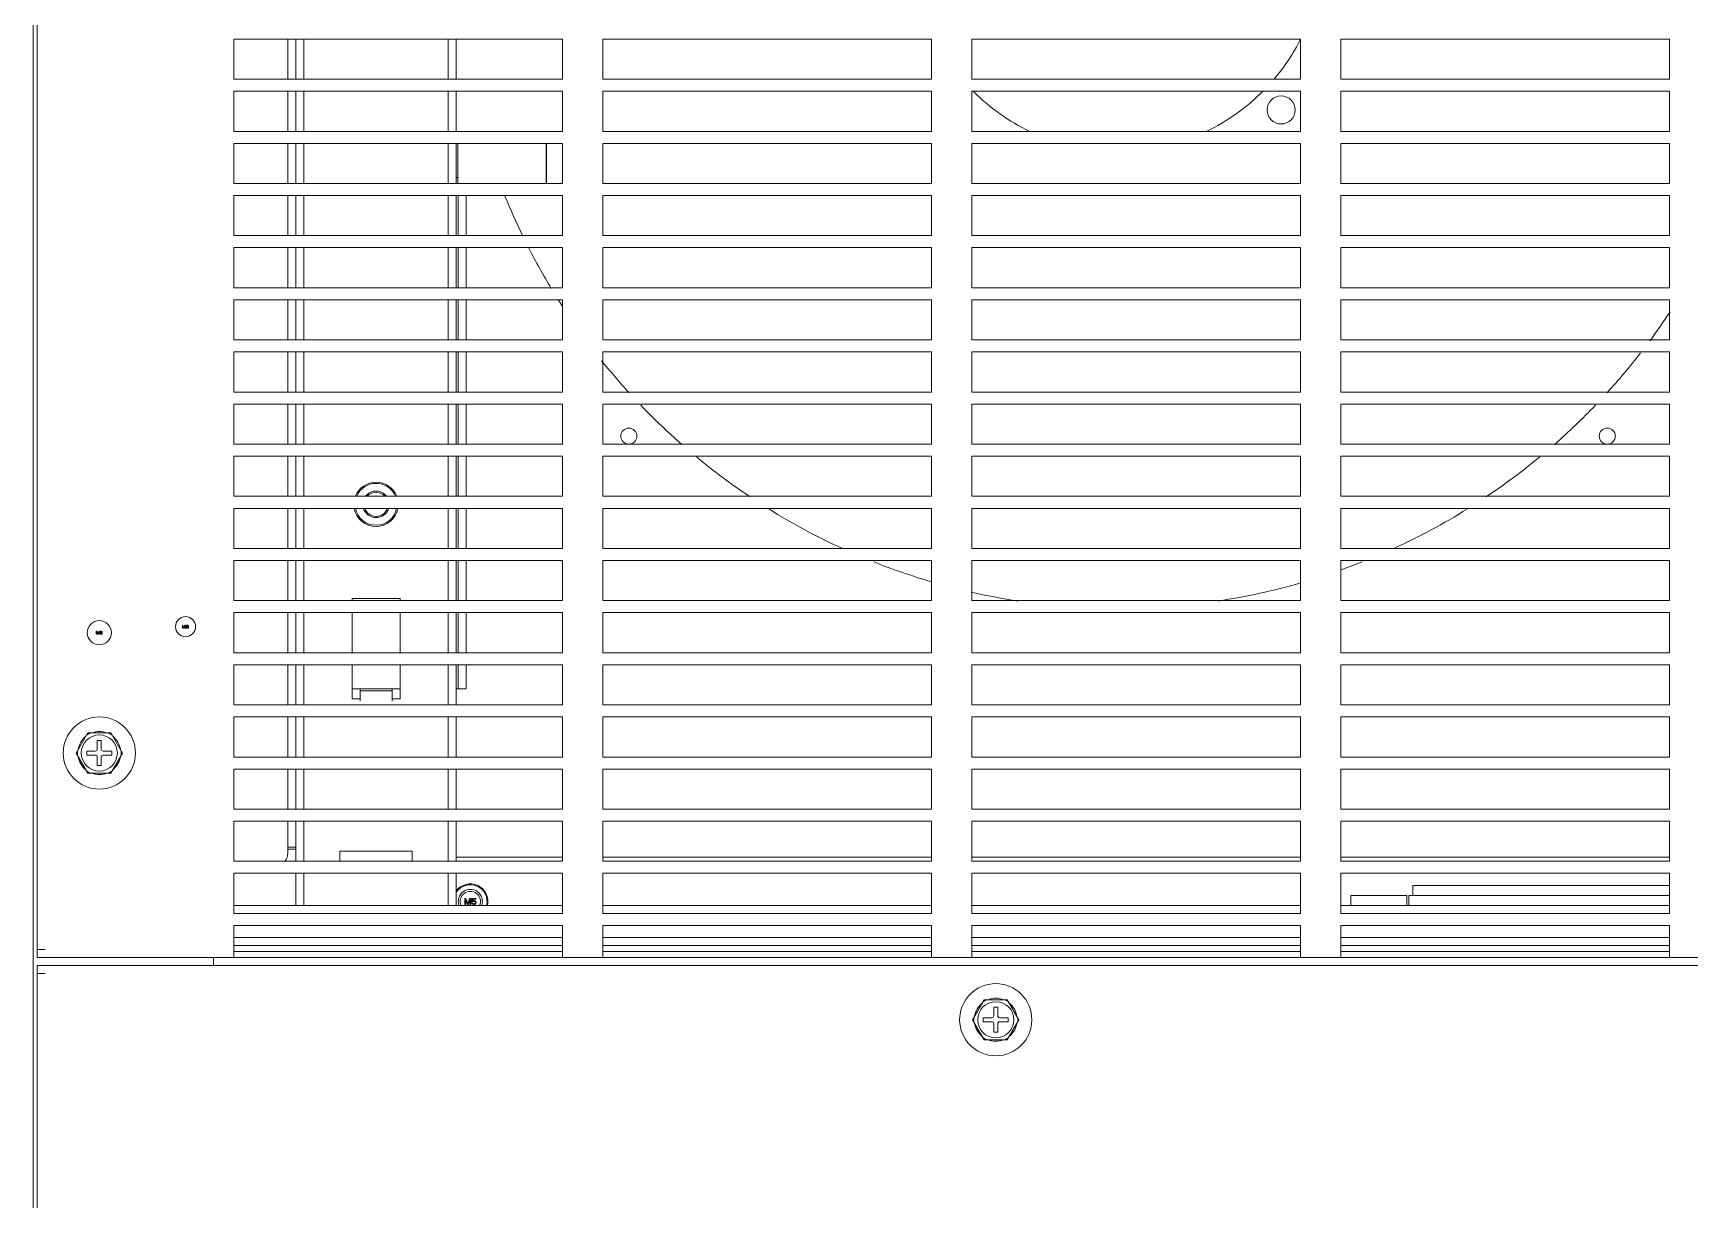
# Model space of a CAD drawing. Header units: inches. Extents: x -4705 to 38647, y 7098 to 31800.
# Drawn here: x 8090.4 to 8503.5, y 28841.1 to 29132.1 of the extents above; entities that cross this region are included whole.
import ezdxf

# ---------------------------------------------------------------- set-up
doc = ezdxf.new("R2010")
doc.units = ezdxf.units.IN
doc.header["$LTSCALE"] = 10
doc.header["$MEASUREMENT"] = 0
doc.layers.add('00_COMPONENTS', color=7, linetype='Continuous', lineweight=0)

msp = doc.modelspace()

# ---------------------------------------------------------------- linework, layer by layer
at = {"layer": '00_COMPONENTS', "color": 7, "linetype": 'Continuous'}
for p, q in [((8090.42, 27381.566), (8090.42, 29404.566)), ((8091.42, 28901.566), (8091.42, 29403.566)), ((8140.42, 29130.566), (8222.42, 29130.566)), ((8140.42, 29120.566), (8140.42, 29130.566)), ((8153.92, 29120.566), (8153.92, 29130.566)), ((8155.92, 29120.566), (8155.92, 29130.566)), ((8157.92, 29120.566), (8157.92, 29130.566)), ((8193.92, 29130.566), (8193.92, 29120.566)), ((8195.92, 29130.566), (8195.92, 29120.566)), ((8222.42, 29130.566), (8222.42, 29120.566)), ((8232.42, 29130.566), (8314.42, 29130.566)), ((8232.42, 29120.566), (8232.42, 29130.566)), ((8314.42, 29130.566), (8314.42, 29120.566)), ((8324.42, 29130.566), (8406.42, 29130.566)), ((8324.42, 29120.566), (8324.42, 29130.566)), ((8406.42, 29130.566), (8406.42, 29120.566)), ((8416.42, 29130.566), (8498.42, 29130.566)), ((8416.42, 29120.566), (8416.42, 29130.566)), ((8498.42, 29130.566), (8498.42, 29120.566)), ((8222.42, 29120.566), (8140.42, 29120.566)), ((8140.42, 29117.566), (8222.42, 29117.566)), ((8140.42, 29107.566), (8140.42, 29117.566)), ((8153.92, 29107.566), (8153.92, 29117.566)), ((8155.92, 29107.566), (8155.92, 29117.566)), ((8157.92, 29107.566), (8157.92, 29117.566)), ((8193.92, 29117.566), (8193.92, 29107.566)), ((8195.92, 29117.566), (8195.92, 29107.566)), ((8222.42, 29117.566), (8222.42, 29107.566)), ((8314.42, 29120.566), (8232.42, 29120.566)), ((8232.42, 29117.566), (8314.42, 29117.566)), ((8232.42, 29107.566), (8232.42, 29117.566)), ((8314.42, 29117.566), (8314.42, 29107.566)), ((8406.42, 29120.566), (8324.42, 29120.566)), ((8324.42, 29117.566), (8406.42, 29117.566)), ((8324.42, 29107.566), (8324.42, 29117.566)), ((8406.42, 29117.566), (8406.42, 29107.566)), ((8498.42, 29120.566), (8416.42, 29120.566)), ((8416.42, 29117.566), (8498.42, 29117.566)), ((8416.42, 29107.566), (8416.42, 29117.566)), ((8498.42, 29117.566), (8498.42, 29107.566)), ((8222.42, 29107.566), (8140.42, 29107.566)), ((8140.42, 29104.566), (8222.42, 29104.566)), ((8140.42, 29094.566), (8140.42, 29104.566)), ((8153.92, 29094.566), (8153.92, 29104.566)), ((8155.92, 29094.566), (8155.92, 29104.566)), ((8157.92, 29094.566), (8157.92, 29104.566)), ((8193.92, 29104.566), (8193.92, 29094.566)), ((8195.92, 29104.566), (8195.92, 29094.566)), ((8196.32, 29094.566), (8196.32, 29104.566)), ((8218.32, 29094.566), (8218.32, 29104.566)), ((8218.42, 29104.566), (8218.42, 29094.566)), ((8222.42, 29104.566), (8222.42, 29094.566)), ((8314.42, 29107.566), (8232.42, 29107.566)), ((8232.42, 29104.566), (8314.42, 29104.566)), ((8232.42, 29094.566), (8232.42, 29104.566)), ((8314.42, 29104.566), (8314.42, 29094.566)), ((8406.42, 29107.566), (8324.42, 29107.566)), ((8324.42, 29104.566), (8406.42, 29104.566)), ((8324.42, 29094.566), (8324.42, 29104.566)), ((8406.42, 29104.566), (8406.42, 29094.566)), ((8498.42, 29107.566), (8416.42, 29107.566)), ((8416.42, 29104.566), (8498.42, 29104.566)), ((8416.42, 29094.566), (8416.42, 29104.566)), ((8498.42, 29104.566), (8498.42, 29094.566)), ((8196.32, 29096.066), (8195.92, 29096.066)), ((8218.42, 29096.066), (8218.32, 29096.066)), ((8222.42, 29094.566), (8140.42, 29094.566)), ((8314.42, 29094.566), (8232.42, 29094.566)), ((8406.42, 29094.566), (8324.42, 29094.566)), ((8498.42, 29094.566), (8416.42, 29094.566)), ((8140.42, 29091.566), (8222.42, 29091.566)), ((8140.42, 29081.566), (8140.42, 29091.566)), ((8153.92, 29081.566), (8153.92, 29091.566)), ((8155.92, 29081.566), (8155.92, 29091.566)), ((8157.92, 29081.566), (8157.92, 29091.566)), ((8193.92, 29091.566), (8193.92, 29081.566)), ((8195.92, 29091.566), (8195.92, 29081.566)), ((8196.42, 29091.566), (8196.42, 29081.566)), ((8198.42, 29091.566), (8198.42, 29081.566)), ((8222.42, 29091.566), (8222.42, 29081.566)), ((8232.42, 29091.566), (8314.42, 29091.566)), ((8232.42, 29081.566), (8232.42, 29091.566)), ((8314.42, 29091.566), (8314.42, 29081.566)), ((8324.42, 29091.566), (8406.42, 29091.566)), ((8324.42, 29081.566), (8324.42, 29091.566)), ((8406.42, 29091.566), (8406.42, 29081.566)), ((8416.42, 29091.566), (8498.42, 29091.566)), ((8416.42, 29081.566), (8416.42, 29091.566)), ((8498.42, 29091.566), (8498.42, 29081.566)), ((8222.42, 29081.566), (8140.42, 29081.566)), ((8314.42, 29081.566), (8232.42, 29081.566)), ((8406.42, 29081.566), (8324.42, 29081.566)), ((8498.42, 29081.566), (8416.42, 29081.566)), ((8140.42, 29078.566), (8222.42, 29078.566)), ((8140.42, 29068.566), (8140.42, 29078.566)), ((8153.92, 29068.566), (8153.92, 29078.566)), ((8155.92, 29068.566), (8155.92, 29078.566)), ((8157.92, 29068.566), (8157.92, 29078.566)), ((8193.92, 29078.566), (8193.92, 29068.566)), ((8195.92, 29078.566), (8195.92, 29068.566)), ((8196.42, 29078.566), (8196.42, 29068.566)), ((8198.42, 29078.566), (8198.42, 29068.566)), ((8222.42, 29078.566), (8222.42, 29068.566)), ((8232.42, 29078.566), (8314.42, 29078.566)), ((8232.42, 29068.566), (8232.42, 29078.566)), ((8314.42, 29078.566), (8314.42, 29068.566)), ((8324.42, 29078.566), (8406.42, 29078.566)), ((8324.42, 29068.566), (8324.42, 29078.566)), ((8406.42, 29078.566), (8406.42, 29068.566)), ((8416.42, 29078.566), (8498.42, 29078.566)), ((8416.42, 29068.566), (8416.42, 29078.566)), ((8498.42, 29078.566), (8498.42, 29068.566)), ((8222.42, 29068.566), (8140.42, 29068.566)), ((8314.42, 29068.566), (8232.42, 29068.566)), ((8406.42, 29068.566), (8324.42, 29068.566)), ((8498.42, 29068.566), (8416.42, 29068.566)), ((8140.42, 29065.566), (8222.42, 29065.566)), ((8140.42, 29055.566), (8140.42, 29065.566)), ((8153.92, 29055.566), (8153.92, 29065.566)), ((8155.92, 29055.566), (8155.92, 29065.566)), ((8157.92, 29055.566), (8157.92, 29065.566)), ((8193.92, 29065.566), (8193.92, 29055.566)), ((8195.92, 29065.566), (8195.92, 29055.566)), ((8196.42, 29065.566), (8196.42, 29055.566)), ((8198.42, 29065.566), (8198.42, 29055.566)), ((8222.42, 29065.566), (8222.42, 29055.566)), ((8232.42, 29065.566), (8314.42, 29065.566)), ((8232.42, 29055.566), (8232.42, 29065.566)), ((8314.42, 29065.566), (8314.42, 29055.566)), ((8324.42, 29065.566), (8406.42, 29065.566)), ((8324.42, 29055.566), (8324.42, 29065.566)), ((8406.42, 29065.566), (8406.42, 29055.566)), ((8416.42, 29065.566), (8498.42, 29065.566)), ((8416.42, 29055.566), (8416.42, 29065.566)), ((8498.42, 29065.566), (8498.42, 29055.566)), ((8222.42, 29055.566), (8140.42, 29055.566)), ((8314.42, 29055.566), (8232.42, 29055.566)), ((8406.42, 29055.566), (8324.42, 29055.566)), ((8498.42, 29055.566), (8416.42, 29055.566)), ((8140.42, 29052.566), (8222.42, 29052.566)), ((8140.42, 29042.566), (8140.42, 29052.566)), ((8153.92, 29042.566), (8153.92, 29052.566)), ((8155.92, 29042.566), (8155.92, 29052.566)), ((8157.92, 29042.566), (8157.92, 29052.566)), ((8193.92, 29052.566), (8193.92, 29042.566)), ((8195.92, 29052.566), (8195.92, 29042.566)), ((8196.42, 29052.566), (8196.42, 29042.566)), ((8198.42, 29052.566), (8198.42, 29042.566)), ((8222.42, 29052.566), (8222.42, 29042.566)), ((8232.42, 29052.566), (8314.42, 29052.566)), ((8232.42, 29042.566), (8232.42, 29052.566)), ((8314.42, 29052.566), (8314.42, 29042.566)), ((8324.42, 29052.566), (8406.42, 29052.566)), ((8324.42, 29042.566), (8324.42, 29052.566)), ((8406.42, 29052.566), (8406.42, 29042.566)), ((8416.42, 29052.566), (8498.42, 29052.566)), ((8416.42, 29042.566), (8416.42, 29052.566)), ((8498.42, 29052.566), (8498.42, 29042.566)), ((8222.42, 29042.566), (8140.42, 29042.566)), ((8314.42, 29042.566), (8232.42, 29042.566)), ((8406.42, 29042.566), (8324.42, 29042.566)), ((8498.42, 29042.566), (8416.42, 29042.566)), ((8140.42, 29039.566), (8222.42, 29039.566)), ((8140.42, 29029.566), (8140.42, 29039.566)), ((8153.92, 29029.566), (8153.92, 29039.566)), ((8155.92, 29029.566), (8155.92, 29039.566)), ((8157.92, 29029.566), (8157.92, 29039.566)), ((8193.92, 29039.566), (8193.92, 29029.566)), ((8195.92, 29039.566), (8195.92, 29029.566)), ((8196.42, 29039.566), (8196.42, 29029.566)), ((8198.42, 29039.566), (8198.42, 29029.566)), ((8222.42, 29039.566), (8222.42, 29029.566)), ((8232.42, 29039.566), (8314.42, 29039.566)), ((8232.42, 29029.566), (8232.42, 29039.566)), ((8314.42, 29039.566), (8314.42, 29029.566)), ((8324.42, 29039.566), (8406.42, 29039.566)), ((8324.42, 29029.566), (8324.42, 29039.566)), ((8406.42, 29039.566), (8406.42, 29029.566)), ((8416.42, 29039.566), (8498.42, 29039.566)), ((8416.42, 29029.566), (8416.42, 29039.566)), ((8498.42, 29039.566), (8498.42, 29029.566)), ((8222.42, 29029.566), (8140.42, 29029.566)), ((8140.42, 29026.566), (8222.42, 29026.566)), ((8140.42, 29016.566), (8140.42, 29026.566)), ((8153.92, 29016.566), (8153.92, 29026.566)), ((8155.92, 29016.566), (8155.92, 29026.566)), ((8157.92, 29016.566), (8157.92, 29026.566)), ((8193.92, 29026.566), (8193.92, 29016.566)), ((8195.92, 29026.566), (8195.92, 29016.566)), ((8196.42, 29026.566), (8196.42, 29016.566)), ((8198.42, 29026.566), (8198.42, 29016.566)), ((8222.42, 29026.566), (8222.42, 29016.566)), ((8314.42, 29029.566), (8232.42, 29029.566)), ((8232.42, 29026.566), (8314.42, 29026.566)), ((8232.42, 29016.566), (8232.42, 29026.566)), ((8314.42, 29026.566), (8314.42, 29016.566)), ((8406.42, 29029.566), (8324.42, 29029.566)), ((8324.42, 29026.566), (8406.42, 29026.566)), ((8324.42, 29016.566), (8324.42, 29026.566)), ((8406.42, 29026.566), (8406.42, 29016.566)), ((8498.42, 29029.566), (8416.42, 29029.566)), ((8416.42, 29026.566), (8498.42, 29026.566)), ((8416.42, 29016.566), (8416.42, 29026.566)), ((8498.42, 29026.566), (8498.42, 29016.566)), ((8222.42, 29016.566), (8140.42, 29016.566)), ((8140.42, 29013.566), (8222.42, 29013.566)), ((8140.42, 29003.566), (8140.42, 29013.566)), ((8153.92, 29003.566), (8153.92, 29013.566)), ((8155.92, 29003.566), (8155.92, 29013.566)), ((8157.92, 29003.566), (8157.92, 29013.566)), ((8193.92, 29013.566), (8193.92, 29003.566)), ((8195.92, 29013.566), (8195.92, 29003.566)), ((8196.42, 29013.566), (8196.42, 29003.566)), ((8198.42, 29013.566), (8198.42, 29003.566)), ((8222.42, 29013.566), (8222.42, 29003.566)), ((8314.42, 29016.566), (8232.42, 29016.566)), ((8232.42, 29013.566), (8314.42, 29013.566)), ((8232.42, 29003.566), (8232.42, 29013.566)), ((8314.42, 29013.566), (8314.42, 29003.566)), ((8406.42, 29016.566), (8324.42, 29016.566)), ((8324.42, 29013.566), (8406.42, 29013.566)), ((8324.42, 29003.566), (8324.42, 29013.566)), ((8406.42, 29013.566), (8406.42, 29003.566)), ((8498.42, 29016.566), (8416.42, 29016.566)), ((8416.42, 29013.566), (8498.42, 29013.566)), ((8416.42, 29003.566), (8416.42, 29013.566)), ((8498.42, 29013.566), (8498.42, 29003.566)), ((8222.42, 29003.566), (8140.42, 29003.566)), ((8314.42, 29003.566), (8232.42, 29003.566)), ((8406.42, 29003.566), (8324.42, 29003.566)), ((8498.42, 29003.566), (8416.42, 29003.566)), ((8140.42, 29000.566), (8222.42, 29000.566)), ((8140.42, 28990.566), (8140.42, 29000.566)), ((8153.92, 28990.566), (8153.92, 29000.566)), ((8155.92, 28990.566), (8155.92, 29000.566)), ((8157.92, 28990.566), (8157.92, 29000.566)), ((8193.92, 29000.566), (8193.92, 28990.566)), ((8195.92, 29000.566), (8195.92, 28990.566)), ((8196.42, 29000.566), (8196.42, 28990.566)), ((8198.42, 29000.566), (8198.42, 28990.566)), ((8222.42, 29000.566), (8222.42, 28990.566)), ((8232.42, 29000.566), (8314.42, 29000.566)), ((8232.42, 28990.566), (8232.42, 29000.566)), ((8314.42, 29000.566), (8314.42, 28990.566)), ((8324.42, 29000.566), (8406.42, 29000.566)), ((8324.42, 28990.566), (8324.42, 29000.566)), ((8406.42, 29000.566), (8406.42, 28990.566)), ((8416.42, 29000.566), (8498.42, 29000.566)), ((8416.42, 28990.566), (8416.42, 29000.566)), ((8498.42, 29000.566), (8498.42, 28990.566)), ((8222.42, 28990.566), (8140.42, 28990.566)), ((8181.92, 28991.066), (8169.92, 28991.066)), ((8169.92, 28991.066), (8169.92, 28990.566)), ((8181.92, 28990.566), (8181.92, 28991.066)), ((8314.42, 28990.566), (8232.42, 28990.566)), ((8406.42, 28990.566), (8324.42, 28990.566)), ((8498.42, 28990.566), (8416.42, 28990.566)), ((8127.77, 28984.466), (8127.62, 28984.466)), ((8127.62, 28984.466), (8127.62, 28983.666)), ((8128.02, 28983.751), (8127.77, 28984.466)), ((8128.27, 28984.466), (8128.02, 28983.751)), ((8128.42, 28984.466), (8128.27, 28984.466)), ((8128.42, 28983.666), (8128.42, 28984.466)), ((8128.653, 28984.397), (8128.603, 28984.329)), ((8128.736, 28984.449), (8128.653, 28984.397)), ((8128.703, 28984.329), (8128.753, 28984.363)), ((8128.82, 28984.466), (8128.736, 28984.449)), ((8128.753, 28984.363), (8128.803, 28984.38)), ((8128.803, 28984.38), (8128.903, 28984.38)), ((8128.886, 28984.466), (8128.82, 28984.466)), ((8128.97, 28984.449), (8128.886, 28984.466)), ((8128.903, 28984.38), (8128.953, 28984.363)), ((8128.953, 28984.363), (8129.003, 28984.329)), ((8129.053, 28984.397), (8128.97, 28984.449)), ((8129.103, 28984.329), (8129.053, 28984.397)), ((8140.42, 28987.566), (8222.42, 28987.566)), ((8140.42, 28977.566), (8140.42, 28987.566)), ((8153.92, 28977.566), (8153.92, 28987.566)), ((8155.92, 28977.566), (8155.92, 28987.566)), ((8157.92, 28977.566), (8157.92, 28987.566)), ((8169.92, 28987.566), (8169.92, 28977.566)), ((8181.92, 28977.566), (8181.92, 28987.566)), ((8193.92, 28987.566), (8193.92, 28977.566)), ((8195.92, 28987.566), (8195.92, 28977.566)), ((8196.42, 28987.566), (8196.42, 28977.566)), ((8198.42, 28987.566), (8198.42, 28977.566)), ((8222.42, 28987.566), (8222.42, 28977.566)), ((8232.42, 28987.566), (8314.42, 28987.566)), ((8232.42, 28977.566), (8232.42, 28987.566)), ((8314.42, 28987.566), (8314.42, 28977.566)), ((8324.42, 28987.566), (8406.42, 28987.566)), ((8324.42, 28977.566), (8324.42, 28987.566)), ((8406.42, 28987.566), (8406.42, 28977.566)), ((8416.42, 28987.566), (8498.42, 28987.566)), ((8416.42, 28977.566), (8416.42, 28987.566)), ((8498.42, 28987.566), (8498.42, 28977.566)), ((8106.27, 28982.966), (8106.12, 28982.966)), ((8106.12, 28982.966), (8106.12, 28982.166)), ((8106.12, 28982.166), (8106.22, 28982.166)), ((8106.22, 28982.166), (8106.22, 28982.795)), ((8106.22, 28982.795), (8106.453, 28982.166)), ((8106.52, 28982.251), (8106.27, 28982.966)), ((8106.453, 28982.166), (8106.586, 28982.166)), ((8106.77, 28982.966), (8106.52, 28982.251)), ((8106.586, 28982.166), (8106.82, 28982.795)), ((8106.92, 28982.966), (8106.77, 28982.966)), ((8106.82, 28982.795), (8106.82, 28982.166)), ((8106.82, 28982.166), (8106.92, 28982.166)), ((8106.92, 28982.166), (8106.92, 28982.966)), ((8107.07, 28982.744), (8107.053, 28982.625)), ((8107.053, 28982.625), (8107.053, 28982.506)), ((8107.053, 28982.506), (8107.07, 28982.387)), ((8107.103, 28982.829), (8107.07, 28982.744)), ((8107.07, 28982.387), (8107.103, 28982.302)), ((8107.153, 28982.897), (8107.103, 28982.829)), ((8107.103, 28982.302), (8107.153, 28982.234)), ((8107.136, 28982.625), (8107.153, 28982.727)), ((8107.236, 28982.659), (8107.136, 28982.591)), ((8107.136, 28982.591), (8107.136, 28982.625)), ((8107.236, 28982.949), (8107.153, 28982.897)), ((8107.153, 28982.727), (8107.17, 28982.778)), ((8107.153, 28982.455), (8107.17, 28982.506)), ((8107.153, 28982.404), (8107.153, 28982.455)), ((8107.17, 28982.353), (8107.153, 28982.404)), ((8107.153, 28982.234), (8107.236, 28982.183)), ((8107.17, 28982.778), (8107.203, 28982.829)), ((8107.17, 28982.506), (8107.203, 28982.54)), ((8107.203, 28982.302), (8107.17, 28982.353)), ((8107.203, 28982.829), (8107.253, 28982.863)), ((8107.203, 28982.54), (8107.253, 28982.574)), ((8107.253, 28982.268), (8107.203, 28982.302)), ((8107.32, 28982.966), (8107.236, 28982.949)), ((8107.32, 28982.676), (8107.236, 28982.659)), ((8107.236, 28982.183), (8107.32, 28982.166)), ((8107.253, 28982.863), (8107.303, 28982.88)), ((8107.253, 28982.574), (8107.303, 28982.591)), ((8107.303, 28982.251), (8107.253, 28982.268)), ((8107.303, 28982.88), (8107.403, 28982.88)), ((8107.303, 28982.591), (8107.42, 28982.591)), ((8107.42, 28982.251), (8107.303, 28982.251)), ((8107.386, 28982.966), (8107.32, 28982.966)), ((8107.403, 28982.676), (8107.32, 28982.676)), ((8107.32, 28982.166), (8107.403, 28982.166)), ((8107.47, 28982.949), (8107.386, 28982.966)), ((8107.403, 28982.88), (8107.453, 28982.863)), ((8107.486, 28982.659), (8107.403, 28982.676)), ((8107.403, 28982.166), (8107.486, 28982.183)), ((8107.42, 28982.591), (8107.47, 28982.574)), ((8107.47, 28982.268), (8107.42, 28982.251)), ((8107.453, 28982.863), (8107.503, 28982.829)), ((8107.553, 28982.897), (8107.47, 28982.949)), ((8107.47, 28982.574), (8107.52, 28982.54)), ((8107.52, 28982.302), (8107.47, 28982.268)), ((8107.57, 28982.608), (8107.486, 28982.659)), ((8107.486, 28982.183), (8107.57, 28982.234)), ((8107.503, 28982.829), (8107.536, 28982.778)), ((8107.52, 28982.54), (8107.553, 28982.506)), ((8107.553, 28982.353), (8107.52, 28982.302)), ((8107.536, 28982.778), (8107.62, 28982.778)), ((8107.603, 28982.829), (8107.553, 28982.897)), ((8107.553, 28982.506), (8107.57, 28982.455)), ((8107.57, 28982.404), (8107.553, 28982.353)), ((8107.62, 28982.557), (8107.57, 28982.608)), ((8107.57, 28982.455), (8107.57, 28982.404)), ((8107.57, 28982.234), (8107.62, 28982.302)), ((8107.62, 28982.778), (8107.603, 28982.829)), ((8107.653, 28982.472), (8107.62, 28982.557)), ((8107.62, 28982.302), (8107.653, 28982.387)), ((8107.653, 28982.387), (8107.653, 28982.472)), ((8127.62, 28983.666), (8127.72, 28983.666)), ((8127.72, 28983.666), (8127.72, 28984.295)), ((8127.72, 28984.295), (8127.953, 28983.666)), ((8127.953, 28983.666), (8128.086, 28983.666)), ((8128.086, 28983.666), (8128.32, 28984.295)), ((8128.32, 28984.295), (8128.32, 28983.666)), ((8128.32, 28983.666), (8128.42, 28983.666)), ((8128.57, 28984.244), (8128.553, 28984.125)), ((8128.553, 28984.125), (8128.553, 28984.006)), ((8128.553, 28984.006), (8128.57, 28983.887)), ((8128.603, 28984.329), (8128.57, 28984.244)), ((8128.57, 28983.887), (8128.603, 28983.802)), ((8128.603, 28983.802), (8128.653, 28983.734)), ((8128.636, 28984.125), (8128.653, 28984.227)), ((8128.736, 28984.159), (8128.636, 28984.091)), ((8128.636, 28984.091), (8128.636, 28984.125)), ((8128.653, 28984.227), (8128.67, 28984.278)), ((8128.653, 28983.955), (8128.67, 28984.006)), ((8128.653, 28983.904), (8128.653, 28983.955)), ((8128.67, 28983.853), (8128.653, 28983.904)), ((8128.653, 28983.734), (8128.736, 28983.683)), ((8128.67, 28984.278), (8128.703, 28984.329)), ((8128.67, 28984.006), (8128.703, 28984.04)), ((8128.703, 28983.802), (8128.67, 28983.853)), ((8128.703, 28984.04), (8128.753, 28984.074)), ((8128.753, 28983.768), (8128.703, 28983.802)), ((8128.82, 28984.176), (8128.736, 28984.159)), ((8128.736, 28983.683), (8128.82, 28983.666)), ((8128.753, 28984.074), (8128.803, 28984.091)), ((8128.803, 28983.751), (8128.753, 28983.768)), ((8128.803, 28984.091), (8128.92, 28984.091)), ((8128.92, 28983.751), (8128.803, 28983.751)), ((8128.903, 28984.176), (8128.82, 28984.176)), ((8128.82, 28983.666), (8128.903, 28983.666)), ((8128.986, 28984.159), (8128.903, 28984.176)), ((8128.903, 28983.666), (8128.986, 28983.683)), ((8128.92, 28984.091), (8128.97, 28984.074)), ((8128.97, 28983.768), (8128.92, 28983.751)), ((8128.97, 28984.074), (8129.02, 28984.04)), ((8129.02, 28983.802), (8128.97, 28983.768)), ((8129.07, 28984.108), (8128.986, 28984.159)), ((8128.986, 28983.683), (8129.07, 28983.734)), ((8129.003, 28984.329), (8129.036, 28984.278)), ((8129.02, 28984.04), (8129.053, 28984.006)), ((8129.053, 28983.853), (8129.02, 28983.802)), ((8129.036, 28984.278), (8129.12, 28984.278)), ((8129.053, 28984.006), (8129.07, 28983.955)), ((8129.07, 28983.904), (8129.053, 28983.853)), ((8129.12, 28984.057), (8129.07, 28984.108)), ((8129.07, 28983.955), (8129.07, 28983.904)), ((8129.07, 28983.734), (8129.12, 28983.802)), ((8129.12, 28984.278), (8129.103, 28984.329)), ((8129.153, 28983.972), (8129.12, 28984.057)), ((8129.12, 28983.802), (8129.153, 28983.887)), ((8129.153, 28983.887), (8129.153, 28983.972)), ((8222.42, 28977.566), (8140.42, 28977.566)), ((8314.42, 28977.566), (8232.42, 28977.566)), ((8406.42, 28977.566), (8324.42, 28977.566)), ((8498.42, 28977.566), (8416.42, 28977.566)), ((8140.42, 28974.566), (8222.42, 28974.566)), ((8140.42, 28964.566), (8140.42, 28974.566)), ((8153.92, 28964.566), (8153.92, 28974.566)), ((8155.92, 28964.566), (8155.92, 28974.566)), ((8157.92, 28964.566), (8157.92, 28974.566)), ((8169.92, 28974.566), (8169.92, 28966.066)), ((8181.92, 28966.066), (8181.92, 28974.566)), ((8193.92, 28974.566), (8193.92, 28964.566)), ((8195.92, 28974.566), (8195.92, 28964.566)), ((8196.42, 28968.566), (8196.42, 28974.566)), ((8198.42, 28974.566), (8198.42, 28968.566)), ((8222.42, 28974.566), (8222.42, 28964.566)), ((8232.42, 28974.566), (8314.42, 28974.566)), ((8232.42, 28964.566), (8232.42, 28974.566)), ((8314.42, 28974.566), (8314.42, 28964.566)), ((8324.42, 28974.566), (8406.42, 28974.566)), ((8324.42, 28964.566), (8324.42, 28974.566)), ((8406.42, 28974.566), (8406.42, 28964.566)), ((8416.42, 28974.566), (8498.42, 28974.566)), ((8416.42, 28964.566), (8416.42, 28974.566)), ((8498.42, 28974.566), (8498.42, 28964.566)), ((8181.92, 28968.566), (8169.92, 28968.566)), ((8171.92, 28965.566), (8171.92, 28968.566)), ((8179.92, 28968.066), (8171.92, 28968.066)), ((8179.92, 28965.566), (8179.92, 28968.566)), ((8196.42, 28968.566), (8195.92, 28968.566)), ((8196.42, 28968.566), (8198.42, 28968.566)), ((8222.42, 28964.566), (8140.42, 28964.566)), ((8169.92, 28966.066), (8171.92, 28966.066)), ((8179.92, 28966.066), (8181.92, 28966.066)), ((8314.42, 28964.566), (8232.42, 28964.566)), ((8406.42, 28964.566), (8324.42, 28964.566)), ((8498.42, 28964.566), (8416.42, 28964.566)), ((8140.42, 28961.566), (8222.42, 28961.566)), ((8140.42, 28951.566), (8140.42, 28961.566)), ((8153.92, 28951.566), (8153.92, 28961.566)), ((8155.92, 28951.566), (8155.92, 28961.566)), ((8157.92, 28951.566), (8157.92, 28961.566)), ((8193.92, 28961.566), (8193.92, 28951.566)), ((8195.92, 28961.566), (8195.92, 28951.566)), ((8222.42, 28951.566), (8222.42, 28961.566)), ((8232.42, 28961.566), (8314.42, 28961.566)), ((8232.42, 28951.566), (8232.42, 28961.566)), ((8314.42, 28951.566), (8314.42, 28961.566)), ((8324.42, 28961.566), (8406.42, 28961.566)), ((8324.42, 28951.566), (8324.42, 28961.566)), ((8406.42, 28951.566), (8406.42, 28961.566)), ((8416.42, 28961.566), (8498.42, 28961.566)), ((8416.42, 28951.566), (8416.42, 28961.566)), ((8498.42, 28951.566), (8498.42, 28961.566)), ((8104.033, 28957.566), (8101.146, 28952.566)), ((8109.807, 28957.566), (8104.033, 28957.566)), ((8107.42, 28955.666), (8106.42, 28955.666)), ((8106.42, 28955.666), (8106.42, 28953.566)), ((8107.42, 28953.566), (8107.42, 28955.666)), ((8112.693, 28952.566), (8109.807, 28957.566)), ((8101.146, 28952.566), (8104.033, 28947.566)), ((8105.92, 28953.066), (8103.82, 28953.066)), ((8103.82, 28953.066), (8103.82, 28952.066)), ((8103.82, 28952.066), (8105.92, 28952.066)), ((8106.42, 28951.566), (8106.42, 28949.466)), ((8107.42, 28949.466), (8107.42, 28951.566)), ((8110.02, 28953.066), (8107.92, 28953.066)), ((8107.92, 28952.066), (8110.02, 28952.066)), ((8109.807, 28947.566), (8112.693, 28952.566)), ((8110.02, 28952.066), (8110.02, 28953.066)), ((8222.42, 28951.566), (8140.42, 28951.566)), ((8314.42, 28951.566), (8232.42, 28951.566)), ((8406.42, 28951.566), (8324.42, 28951.566)), ((8498.42, 28951.566), (8416.42, 28951.566)), ((8104.033, 28947.566), (8109.807, 28947.566)), ((8106.42, 28949.466), (8107.42, 28949.466)), ((8140.42, 28948.566), (8222.42, 28948.566)), ((8140.42, 28938.566), (8140.42, 28948.566)), ((8153.92, 28938.566), (8153.92, 28948.566)), ((8155.92, 28938.566), (8155.92, 28948.566)), ((8157.92, 28938.566), (8157.92, 28948.566)), ((8193.92, 28948.566), (8193.92, 28938.566)), ((8195.92, 28948.566), (8195.92, 28938.566)), ((8222.42, 28948.566), (8222.42, 28938.566)), ((8232.42, 28948.566), (8314.42, 28948.566)), ((8232.42, 28938.566), (8232.42, 28948.566)), ((8314.42, 28948.566), (8314.42, 28938.566)), ((8324.42, 28948.566), (8406.42, 28948.566)), ((8324.42, 28938.566), (8324.42, 28948.566)), ((8406.42, 28948.566), (8406.42, 28938.566)), ((8416.42, 28948.566), (8498.42, 28948.566)), ((8416.42, 28938.566), (8416.42, 28948.566)), ((8498.42, 28948.566), (8498.42, 28938.566)), ((8222.42, 28938.566), (8140.42, 28938.566)), ((8140.42, 28935.566), (8222.42, 28935.566)), ((8140.42, 28925.566), (8140.42, 28935.566)), ((8153.92, 28927.566), (8153.92, 28935.566)), ((8155.92, 28925.566), (8155.92, 28935.566)), ((8157.92, 28925.566), (8157.92, 28935.566)), ((8193.92, 28935.566), (8193.92, 28925.566)), ((8195.92, 28935.566), (8195.92, 28925.566)), ((8222.42, 28935.566), (8222.42, 28925.566)), ((8314.42, 28938.566), (8232.42, 28938.566)), ((8232.42, 28935.566), (8314.42, 28935.566)), ((8232.42, 28925.566), (8232.42, 28935.566)), ((8314.42, 28935.566), (8314.42, 28925.566)), ((8406.42, 28938.566), (8324.42, 28938.566)), ((8324.42, 28935.566), (8406.42, 28935.566)), ((8324.42, 28925.566), (8324.42, 28935.566)), ((8406.42, 28935.566), (8406.42, 28925.566)), ((8498.42, 28938.566), (8416.42, 28938.566)), ((8416.42, 28935.566), (8498.42, 28935.566)), ((8416.42, 28925.566), (8416.42, 28935.566)), ((8498.42, 28935.566), (8498.42, 28925.566)), ((8153.92, 28929.066), (8155.92, 28929.066)), ((8155.92, 28928.566), (8153.92, 28928.566)), ((8184.92, 28928.066), (8166.92, 28928.066)), ((8166.92, 28925.566), (8166.92, 28928.066)), ((8184.92, 28925.566), (8184.92, 28928.066)), ((8195.92, 28926.566), (8222.42, 28926.566)), ((8232.42, 28926.566), (8314.42, 28926.566)), ((8324.42, 28926.566), (8406.42, 28926.566)), ((8416.42, 28926.566), (8498.42, 28926.566)), ((8222.42, 28925.566), (8140.42, 28925.566)), ((8140.42, 28922.566), (8222.42, 28922.566)), ((8140.42, 28912.566), (8140.42, 28922.566)), ((8155.92, 28914.566), (8155.92, 28922.566)), ((8157.92, 28914.566), (8157.92, 28922.566)), ((8193.92, 28922.566), (8193.92, 28914.566)), ((8195.92, 28922.566), (8195.92, 28914.566)), ((8222.42, 28922.566), (8222.42, 28912.566)), ((8314.42, 28925.566), (8232.42, 28925.566)), ((8232.42, 28922.566), (8314.42, 28922.566)), ((8232.42, 28912.566), (8232.42, 28922.566)), ((8314.42, 28922.566), (8314.42, 28912.566)), ((8406.42, 28925.566), (8324.42, 28925.566)), ((8324.42, 28922.566), (8406.42, 28922.566)), ((8324.42, 28912.566), (8324.42, 28922.566)), ((8406.42, 28922.566), (8406.42, 28912.566)), ((8498.42, 28925.566), (8416.42, 28925.566)), ((8416.42, 28922.566), (8498.42, 28922.566)), ((8416.42, 28912.566), (8416.42, 28922.566)), ((8498.42, 28922.566), (8498.42, 28912.566)), ((8434.42, 28919.566), (8498.42, 28919.566)), ((8434.42, 28917.066), (8434.42, 28919.566)), ((8222.42, 28914.566), (8140.42, 28914.566)), ((8198.301, 28916.316), (8198.02, 28916.316)), ((8198.02, 28916.316), (8198.02, 28914.816)), ((8198.02, 28914.816), (8198.207, 28914.816)), ((8198.207, 28914.816), (8198.207, 28915.996)), ((8198.207, 28915.996), (8198.645, 28914.816)), ((8198.77, 28914.975), (8198.301, 28916.316)), ((8198.645, 28914.816), (8198.895, 28914.816)), ((8199.239, 28916.316), (8198.77, 28914.975)), ((8198.895, 28914.816), (8199.332, 28915.996)), ((8199.52, 28916.316), (8199.239, 28916.316)), ((8199.332, 28915.996), (8199.332, 28914.816)), ((8199.332, 28914.816), (8199.52, 28914.816)), ((8199.52, 28914.816), (8199.52, 28916.316)), ((8200.832, 28916.316), (8199.77, 28916.316)), ((8199.77, 28916.316), (8199.77, 28915.486)), ((8199.77, 28915.486), (8199.989, 28915.486)), ((8199.957, 28915.199), (8199.77, 28915.199)), ((8199.77, 28915.199), (8199.832, 28915.071)), ((8199.832, 28915.071), (8199.926, 28914.943)), ((8199.926, 28916.156), (8200.832, 28916.156)), ((8199.926, 28915.645), (8199.926, 28916.156)), ((8200.082, 28915.741), (8199.926, 28915.645)), ((8199.926, 28914.943), (8200.082, 28914.847)), ((8200.02, 28915.071), (8199.957, 28915.199)), ((8199.989, 28915.486), (8200.114, 28915.582)), ((8200.114, 28915.007), (8200.02, 28915.071)), ((8200.239, 28915.773), (8200.082, 28915.741)), ((8200.082, 28914.847), (8200.239, 28914.816)), ((8200.114, 28915.582), (8200.239, 28915.613)), ((8200.239, 28914.975), (8200.114, 28915.007)), ((8200.426, 28915.773), (8200.239, 28915.773)), ((8200.239, 28915.613), (8200.426, 28915.613)), ((8200.426, 28914.975), (8200.239, 28914.975)), ((8200.239, 28914.816), (8200.426, 28914.816)), ((8200.582, 28915.741), (8200.426, 28915.773)), ((8200.426, 28915.613), (8200.551, 28915.582)), ((8200.551, 28915.007), (8200.426, 28914.975)), ((8200.426, 28914.816), (8200.582, 28914.847)), ((8200.551, 28915.582), (8200.645, 28915.518)), ((8200.645, 28915.071), (8200.551, 28915.007)), ((8200.739, 28915.645), (8200.582, 28915.741)), ((8200.582, 28914.847), (8200.739, 28914.943)), ((8200.645, 28915.518), (8200.707, 28915.422)), ((8200.707, 28915.167), (8200.645, 28915.071)), ((8200.707, 28915.422), (8200.739, 28915.326)), ((8200.739, 28915.262), (8200.707, 28915.167)), ((8200.832, 28915.518), (8200.739, 28915.645)), ((8200.739, 28915.326), (8200.739, 28915.262)), ((8200.739, 28914.943), (8200.832, 28915.071)), ((8200.832, 28916.156), (8200.832, 28916.316)), ((8200.895, 28915.358), (8200.832, 28915.518)), ((8200.832, 28915.071), (8200.895, 28915.23)), ((8200.895, 28915.23), (8200.895, 28915.358)), ((8314.42, 28914.566), (8232.42, 28914.566)), ((8406.42, 28914.566), (8324.42, 28914.566)), ((8498.42, 28914.566), (8416.42, 28914.566)), ((8418.92, 28917.066), (8432.92, 28917.066)), ((8418.92, 28917.066), (8418.92, 28914.566)), ((8432.92, 28914.566), (8432.92, 28917.066)), ((8433.42, 28917.066), (8498.42, 28917.066)), ((8433.42, 28914.566), (8433.42, 28917.066)), ((8222.42, 28912.566), (8140.42, 28912.566)), ((8314.42, 28912.566), (8232.42, 28912.566)), ((8406.42, 28912.566), (8324.42, 28912.566)), ((8498.42, 28912.566), (8416.42, 28912.566)), ((8140.42, 28909.566), (8222.42, 28909.566)), ((8140.42, 28901.566), (8140.42, 28909.566)), ((8222.42, 28906.566), (8140.42, 28906.566)), ((8222.42, 28901.566), (8222.42, 28909.566)), ((8232.42, 28909.566), (8314.42, 28909.566)), ((8232.42, 28901.566), (8232.42, 28909.566)), ((8314.42, 28906.566), (8232.42, 28906.566)), ((8314.42, 28901.566), (8314.42, 28909.566)), ((8324.42, 28909.566), (8406.42, 28909.566)), ((8324.42, 28901.566), (8324.42, 28909.566)), ((8406.42, 28906.566), (8324.42, 28906.566)), ((8406.42, 28901.566), (8406.42, 28909.566)), ((8416.42, 28909.566), (8498.42, 28909.566)), ((8416.42, 28901.566), (8416.42, 28909.566)), ((8498.42, 28906.566), (8416.42, 28906.566)), ((8498.42, 28901.566), (8498.42, 28909.566)), ((8093.42, 28903.566), (8091.42, 28903.566)), ((8222.42, 28904.566), (8140.42, 28904.566)), ((8140.42, 28903.066), (8222.42, 28903.066)), ((8314.42, 28904.566), (8232.42, 28904.566)), ((8232.42, 28903.066), (8314.42, 28903.066)), ((8406.42, 28904.566), (8324.42, 28904.566)), ((8324.42, 28903.066), (8406.42, 28903.066)), ((8498.42, 28904.566), (8416.42, 28904.566)), ((8416.42, 28903.066), (8498.42, 28903.066)), ((8091.42, 28901.566), (9169.42, 28901.566)), ((8091.42, 28899.566), (9169.42, 28899.566)), ((8091.42, 27605.566), (8091.42, 28899.566)), ((8135.42, 28901.566), (8135.42, 28899.566)), ((8135.42, 28901.566), (8135.42, 28899.566)), ((8091.42, 28897.566), (8093.42, 28897.566)), ((8327.533, 28891.066), (8324.646, 28886.066)), ((8333.307, 28891.066), (8327.533, 28891.066)), ((8336.193, 28886.066), (8333.307, 28891.066)), ((8324.646, 28886.066), (8327.533, 28881.066)), ((8329.42, 28886.566), (8327.32, 28886.566)), ((8327.32, 28886.566), (8327.32, 28885.566)), ((8327.32, 28885.566), (8329.42, 28885.566)), ((8330.92, 28889.166), (8329.92, 28889.166)), ((8329.92, 28889.166), (8329.92, 28887.066)), ((8330.92, 28887.066), (8330.92, 28889.166)), ((8333.52, 28886.566), (8331.42, 28886.566)), ((8331.42, 28885.566), (8333.52, 28885.566)), ((8333.307, 28881.066), (8336.193, 28886.066)), ((8333.52, 28885.566), (8333.52, 28886.566)), ((8329.92, 28885.066), (8329.92, 28882.966)), ((8329.92, 28882.966), (8330.92, 28882.966)), ((8330.92, 28882.966), (8330.92, 28885.066)), ((8327.533, 28881.066), (8333.307, 28881.066))]:
    msp.add_line(p, q, dxfattribs=at)
for centre, radius in [((8401.578, 29112.907), 3.5), ((8238.944, 29031.59), 2), ((8482.896, 29031.59), 2), ((8106.92, 28982.566), 3), ((8128.42, 28984.066), 2.5), ((8106.92, 28952.566), 9), ((8106.92, 28952.566), 4.5), ((8330.42, 28886.066), 9), ((8330.42, 28886.066), 4.5)]:
    msp.add_circle(centre, radius, dxfattribs=at)
for centre, radius, start, end in [((8360.92, 29153.566), 51, 319.67033, 333.16821), ((8360.92, 29153.566), 51, 224.98162, 244.45907), ((8360.92, 29153.566), 51, 295.53586, 315.09278), ((8360.92, 29153.566), 165, 202.12065, 205.91159), ((8360.92, 29153.566), 165, 207.09986, 211.06457), ((8360.92, 29153.566), 165, 212.25118, 212.90465), ((8360.92, 29153.566), 165, 323.4553, 326.51675), ((8360.92, 29153.566), 165, 317.6446, 322.15079), ((8360.92, 29153.566), 165, 218.7071, 222.3554), ((8360.92, 29153.566), 165, 223.83069, 228.74853), ((8360.92, 29153.566), 165, 311.25147, 316.16931), ((8360.92, 29153.566), 165, 230.42297, 236.22719), ((8360.92, 29153.566), 165, 303.77281, 309.57703), ((8175.92, 29014.566), 5.525, 21.25768, 158.74234), ((8175.92, 29014.566), 5.225, 22.52466, 157.47535), ((8175.92, 29014.566), 3.3, 37.42505, 142.57508), ((8175.92, 29014.566), 3, 41.864, 138.13571), ((8175.92, 29014.566), 5.525, 190.44366, 349.55634), ((8175.92, 29014.566), 5.225, 191.05095, 348.94906), ((8175.92, 29014.566), 3.3, 197.65276, 342.34728), ((8175.92, 29014.566), 3, 199.51553, 340.48434), ((8360.92, 29153.566), 165, 238.13592, 245.39002), ((8360.92, 29153.566), 165, 294.60998, 301.86408), ((8360.92, 29153.566), 165, 248.3474, 253.63114), ((8360.92, 29153.566), 165, 289.70601, 291.6526), ((8360.92, 29153.566), 165, 257.18714, 261.29556), ((8360.92, 29153.566), 165, 278.70444, 286.01403), ((8106.92, 28952.566), 5.355, 129.02022, 170.97978), ((8106.92, 28952.566), 5.474, 114.00755, 125.99245), ((8106.92, 28952.566), 5.355, 69.02022, 110.97978), ((8106.92, 28952.566), 5.474, 54.00755, 65.99245), ((8106.92, 28952.566), 5.355, 9.02022, 50.97978), ((8106.92, 28952.566), 5.474, 174.00755, 185.99245), ((8106.92, 28952.566), 5.355, 189.02022, 230.97978), ((8105.92, 28953.566), 0.5, 270, 0), ((8105.92, 28951.566), 0.5, 0, 90), ((8107.92, 28953.566), 0.5, 180, 270), ((8107.92, 28951.566), 0.5, 90, 180), ((8106.92, 28952.566), 5.355, 309.02022, 350.97978), ((8106.92, 28952.566), 5.474, 354.00755, 5.99245), ((8106.92, 28952.566), 5.474, 234.00755, 245.99245), ((8106.92, 28952.566), 5.355, 249.02022, 290.97978), ((8106.92, 28952.566), 5.474, 294.00755, 305.99245), ((8150.92, 28927.566), 3, 318.06752, 0), ((8199.42, 28915.566), 4.375, 346.75585, 143.32538), ((8199.42, 28915.566), 4.175, 346.11088, 146.98538), ((8199.42, 28915.566), 3.01, 340.55926, 199.44074), ((8199.42, 28915.566), 2.51, 336.44855, 203.55145), ((8330.42, 28886.066), 5.355, 129.02022, 170.97978), ((8330.42, 28886.066), 5.474, 114.00755, 125.99245), ((8330.42, 28886.066), 5.355, 69.02022, 110.97978), ((8330.42, 28886.066), 5.474, 54.00755, 65.99245), ((8330.42, 28886.066), 5.355, 9.02022, 50.97978), ((8330.42, 28886.066), 5.474, 174.00755, 185.99245), ((8330.42, 28886.066), 5.355, 189.02022, 230.97978), ((8329.42, 28887.066), 0.5, 270, 0), ((8329.42, 28885.066), 0.5, 0, 90), ((8331.42, 28887.066), 0.5, 180, 270), ((8331.42, 28885.066), 0.5, 90, 180), ((8330.42, 28886.066), 5.355, 309.02022, 350.97978), ((8330.42, 28886.066), 5.474, 354.00755, 5.99245), ((8330.42, 28886.066), 5.474, 234.00755, 245.99245), ((8330.42, 28886.066), 5.474, 294.00755, 305.99245), ((8330.42, 28886.066), 5.355, 249.02022, 290.97978)]:
    msp.add_arc(centre, radius, start, end, dxfattribs=at)

doc.saveas('drawing.dxf')
